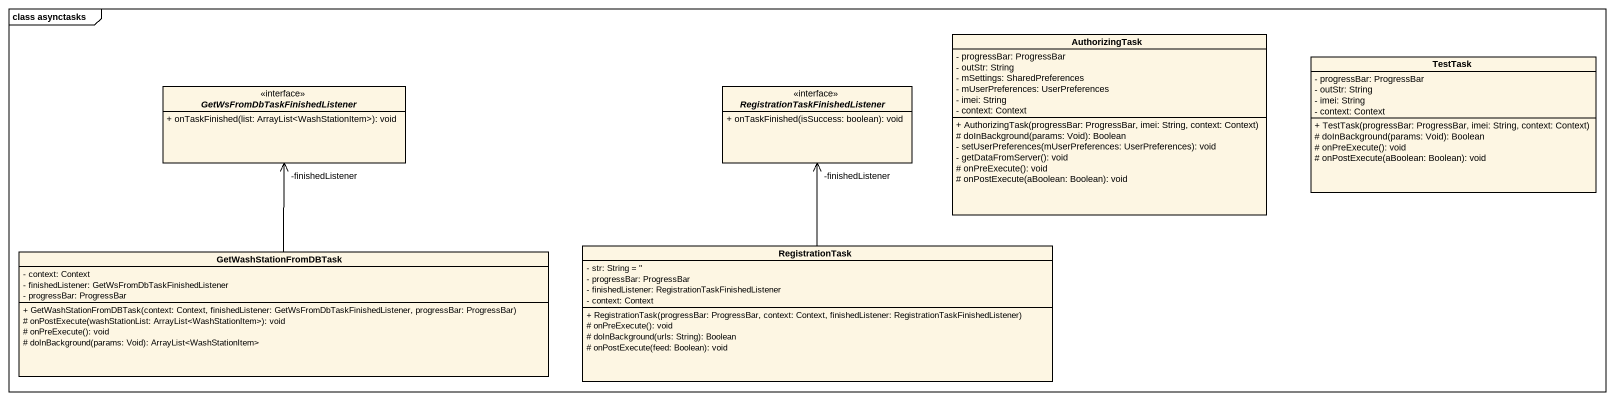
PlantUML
@startuml
mainframe class asynctasks
hide circle
hide empty members
skinparam classAttributeIconSize 0
class AuthorizingTask {
  - progressBar: ProgressBar
  - outStr: String
  - mSettings: SharedPreferences
  - mUserPreferences: UserPreferences
  - imei: String
  - context: Context
  + AuthorizingTask(progressBar: ProgressBar, imei: String, context: Context)
  # doInBackground(params: Void): Boolean
  - setUserPreferences(mUserPreferences: UserPreferences): void
  - getDataFromServer(): void
  # onPreExecute(): void
  # onPostExecute(aBoolean: Boolean): void
}
class TestTask {
  - progressBar: ProgressBar
  - outStr: String
  - imei: String
  - context: Context
  + TestTask(progressBar: ProgressBar, imei: String, context: Context)
  # doInBackground(params: Void): Boolean
  # onPreExecute(): void
  # onPostExecute(aBoolean: Boolean): void
}
interface "GetWsFromDbTaskFinishedListener" as GetWsFromDbTaskFinishedListe <<interface>> {
  + onTaskFinished(list: ArrayList<WashStationItem>): void
}
interface "RegistrationTaskFinishedListener" as RegistrationTaskFinishedList <<interface>> {
  + onTaskFinished(isSuccess: boolean): void
}
class GetWashStationFromDBTask {
  - context: Context
  - finishedListener: GetWsFromDbTaskFinishedListener
  - progressBar: ProgressBar
  + GetWashStationFromDBTask(context: Context, finishedListener: GetWsFromDbTaskFinishedListener, progressBar: ProgressBar)
  # onPostExecute(washStationList: ArrayList<WashStationItem>): void
  # onPreExecute(): void
  # doInBackground(params: Void): ArrayList<WashStationItem>
}
class RegistrationTask {
  - str: String = ''
  - progressBar: ProgressBar
  - finishedListener: RegistrationTaskFinishedListener
  - context: Context
  + RegistrationTask(progressBar: ProgressBar, context: Context, finishedListener: RegistrationTaskFinishedListener)
  # onPreExecute(): void
  # doInBackground(urls: String): Boolean
  # onPostExecute(feed: Boolean): void
}
GetWashStationFromDBTask -up-> "-finishedListener" GetWsFromDbTaskFinishedListe
RegistrationTask -up-> "-finishedListener" RegistrationTaskFinishedList
@enduml
